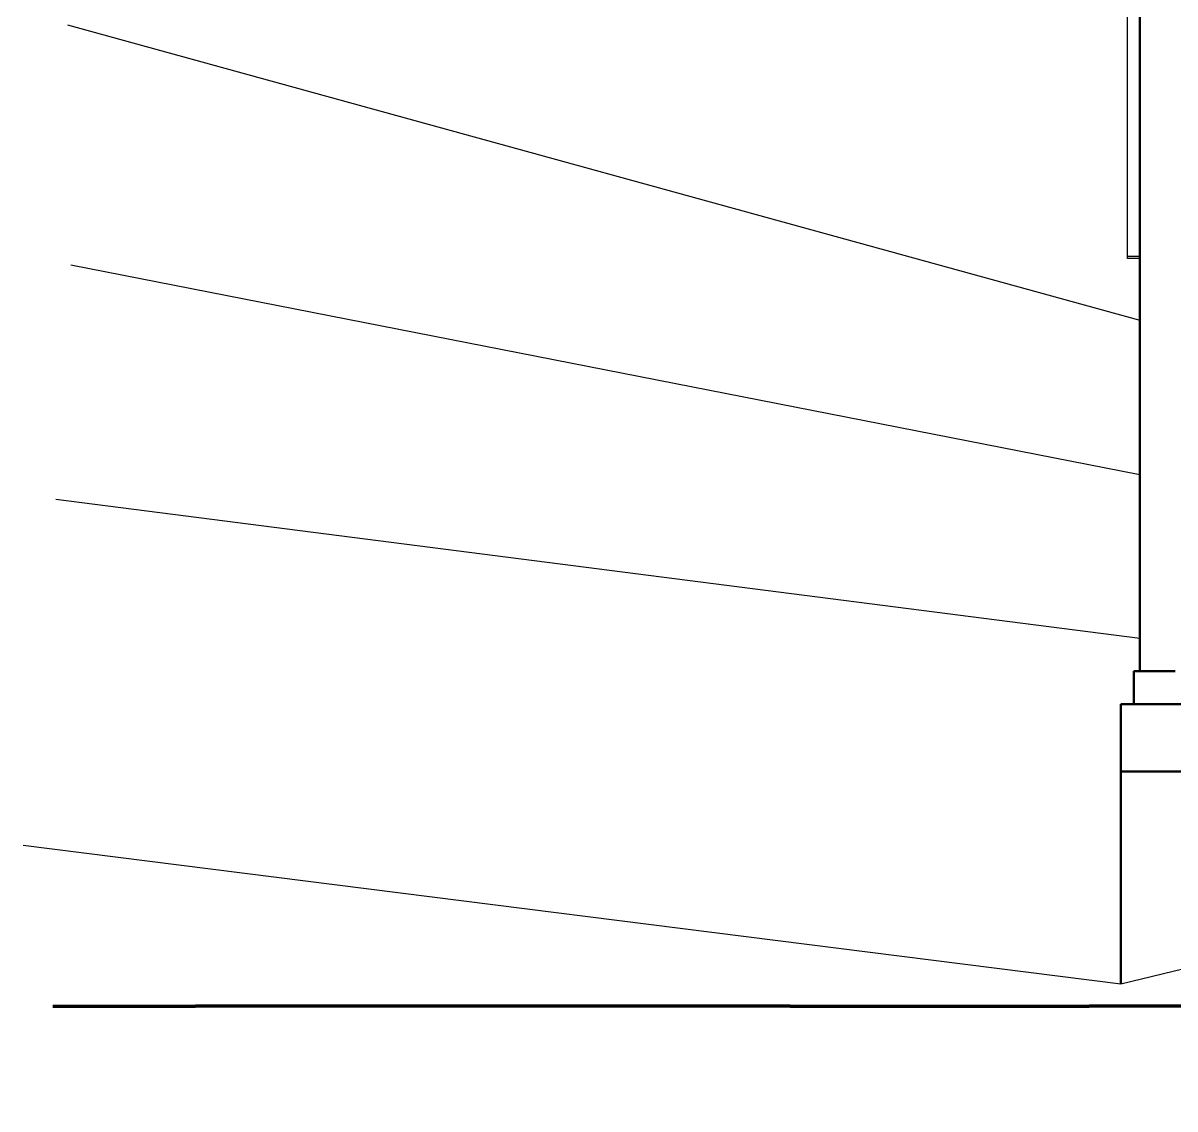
# Model space of a CAD drawing. Header units: metres. Extents: x -57 to 501, y 45 to 307.
# Drawn here: x 276.46 to 286.24, y 120.64 to 129.86 of the extents above; entities that cross this region are included whole.
import ezdxf

# ---------------------------------------------------------------- set-up
doc = ezdxf.new("R2010")
doc.units = ezdxf.units.M
doc.layers.add('atras', color=7, linetype='Continuous')

msp = doc.modelspace()

# ---------------------------------------------------------------- linework, layer by layer
for p, q in [((285.8401, 127.8624), (285.8401, 131.8895)), ((285.944, 127.8784), (285.8401, 127.8784)), ((285.944, 127.8624), (285.8401, 127.8624))]:
    msp.add_line(p, q)
at = {"lineweight": 50}
for p, q in [((285.944, 128.2872), (285.944, 130.8221)), ((285.944, 128.0362), (285.944, 128.2872)), ((285.944, 128.0041), (285.944, 128.0362)), ((285.944, 128.0041), (285.944, 127.9091)), ((285.944, 127.9091), (285.944, 127.8937)), ((285.944, 127.5232), (285.944, 127.8937)), ((285.944, 127.5193), (285.944, 127.5232)), ((285.944, 127.5184), (285.944, 127.5193)), ((285.944, 127.516), (285.944, 127.5184)), ((285.944, 127.1637), (285.944, 127.516)), ((285.944, 126.8961), (285.944, 127.1637)), ((285.944, 126.8042), (285.944, 126.8961)), ((285.944, 126.516), (285.944, 126.8042)), ((285.944, 126.4591), (285.944, 126.516)), ((285.944, 126.1521), (285.944, 126.4591)), ((285.944, 125.9034), (285.944, 126.1521)), ((285.944, 125.7772), (285.944, 125.9034)), ((285.944, 125.516), (285.944, 125.7772)), ((285.944, 125.1406), (285.944, 125.516)), ((285.944, 124.516), (285.944, 125.1406)), ((285.944, 124.3688), (285.944, 124.516)), ((285.894, 124.3592), (285.894, 124.0784)), ((285.944, 124.3592), (285.894, 124.3592)), ((285.944, 124.3592), (285.944, 124.3688)), ((286.244, 124.3592), (285.944, 124.3592)), ((285.894, 124.0784), (285.784, 124.0784)), ((285.784, 124.0784), (285.784, 123.516)), ((286.294, 124.0784), (285.894, 124.0784)), ((285.784, 123.516), (285.784, 123.5084)), ((285.784, 123.5084), (286.404, 123.5084)), ((285.784, 123.5084), (285.784, 123.1531)), ((285.784, 123.1531), (285.784, 122.516)), ((285.784, 121.7043), (285.784, 122.516))]:
    msp.add_line(p, q, dxfattribs=at)
at = {"color": 9, "true_color": 0xc7c8ca}
for points in [[(276.8399, 129.8461), (285.944, 127.3398)], [(276.8681, 127.8074), (285.944, 126.0278)], [(276.7402, 125.8176), (285.944, 124.6398)], [(276.462, 122.8829), (285.784, 121.7043), (286.404, 121.8557), (296.9865, 122.0235), (299.4865, 122.0235), (300.784, 121.9005), (301.404, 121.9343), (309.7295, 122.7322), (315.784, 122.5627), (316.404, 122.5453), (319.9753, 122.2106), (327.3934, 121.8995), (330.784, 121.8306), (331.404, 121.8123), (335.0824, 120.6422)]]:
    msp.add_lwpolyline(points, dxfattribs=at)
msp.add_lwpolyline([(285.784, 121.7043), (286.404, 121.8557)])
at = {"layer": 'atras', "lineweight": 80}
for p, q in [((276.715, 121.516), (277.9255, 121.516)), ((280.5455, 121.516), (277.9255, 121.516)), ((282.9755, 121.516), (280.5455, 121.516)), ((282.9755, 121.516), (285.5155, 121.516)), ((285.6801, 121.516), (285.5155, 121.516)), ((285.784, 121.516), (285.6801, 121.516)), ((286.404, 121.516), (285.784, 121.516))]:
    msp.add_line(p, q, dxfattribs=at)

doc.saveas('drawing.dxf')
